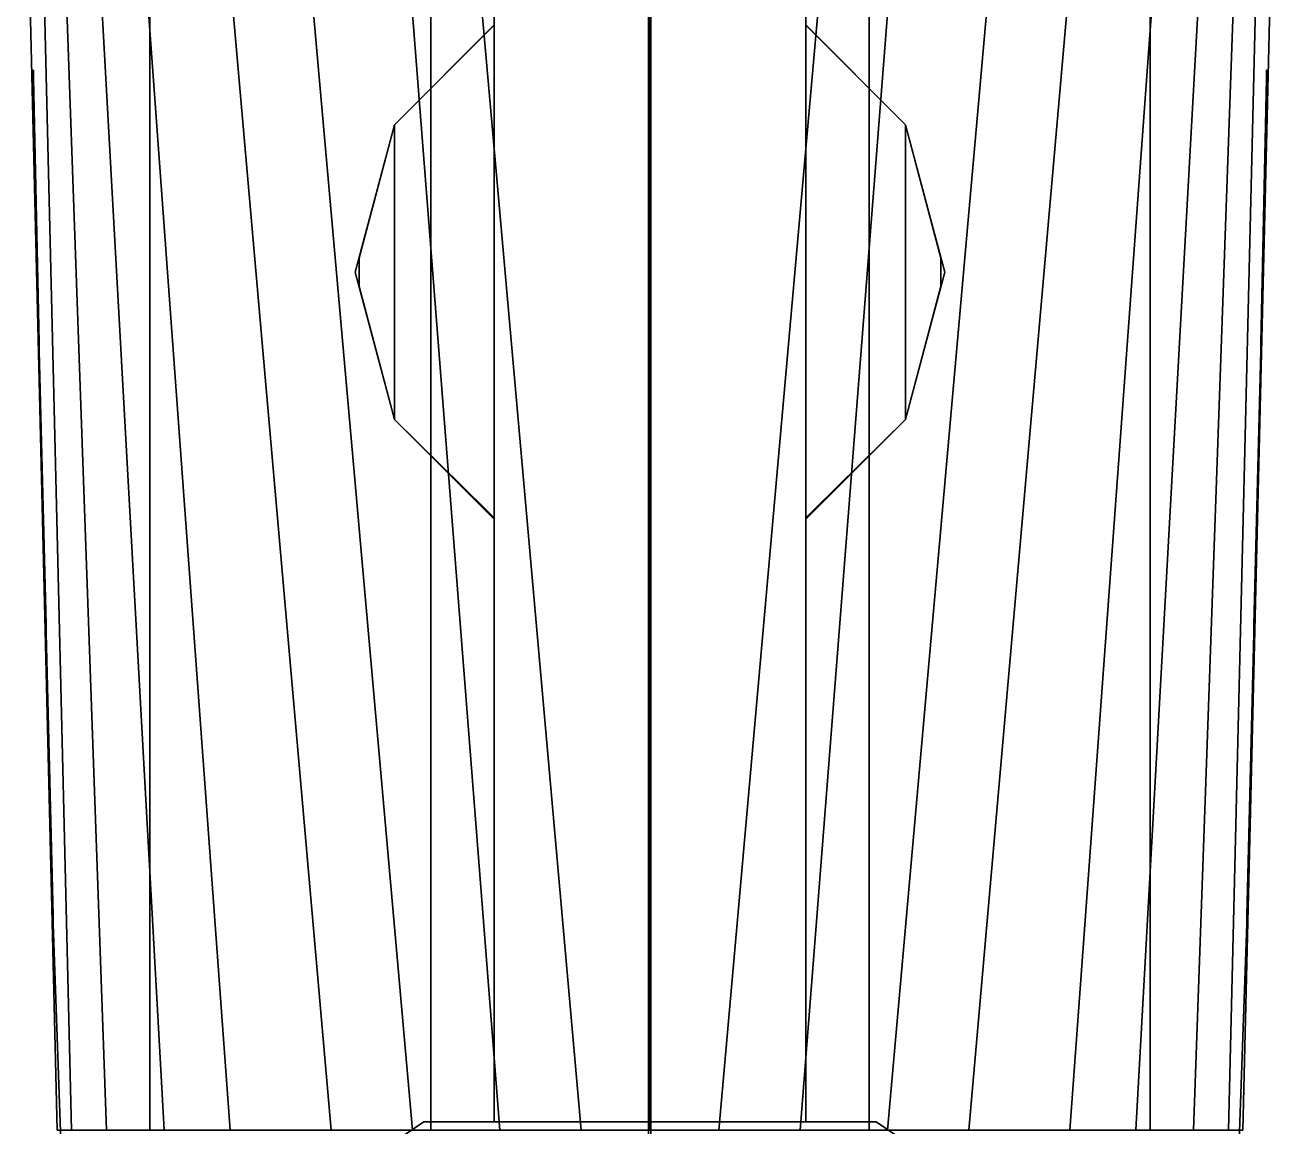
# Model space of a CAD drawing. Extents: x -4.6 to 4.6, y -46 to 43.8.
# Drawn here: x -4.45 to 4.45, y -19.36 to -11.52 of the extents above; entities that cross this region are included whole.
import ezdxf

# ---------------------------------------------------------------- set-up
doc = ezdxf.new("R2010")
doc.units = 0
doc.layers.get('0').update_dxf_attribs({"linetype": 'CONTINUOUS'})
doc.layers.add('RAILINGS', color=6, linetype='CONTINUOUS')
doc.layers.add('SUPERSTRUCTURE', color=3, linetype='CONTINUOUS')

msp = doc.modelspace()

# ---------------------------------------------------------------- linework, layer by layer
for points in [[(-0.01, -21.23, 12.44), (0.005, -21.23, 12.4487), (0.005, 7.86, 19.67), (-0.01, 7.86, 19.66)], [(0.005, -21.23, 12.4313), (-0.01, -21.23, 12.44), (-0.01, 7.86, 19.66), (0.005, 7.86, 19.65)], [(0.005, -21.23, 12.4487), (0.005, -21.23, 12.4313), (0.005, 7.86, 19.65), (0.005, 7.86, 19.67)], [(-4.45, -9.8, 2.87), (-4.35, -9.8, -0.05), (-4.12, -19.39, 0.93), (-4.22, -19.39, 2.89)], [(-3.56, -9.8, 2.98), (-4.45, -9.8, 2.87), (-4.22, -19.39, 2.89), (-3.56, -19.39, 2.98)], [(-4.35, -9.8, -0.05), (-4.21, -9.8, -0.6), (-3.87, -19.39, -0.08), (-4.12, -19.39, 0.93)], [(-4.21, -9.8, -0.6), (-3.99, -9.8, -1.15), (-3.46, -19.39, -0.98), (-3.87, -19.39, -0.08)], [(-3.99, -9.8, -1.15), (-3.69, -9.8, -1.7), (-2.99, -19.39, -1.7), (-3.46, -19.39, -0.98)], [(-3.69, -9.8, -1.7), (-3.11, -9.8, -2.46), (-2.27, -19.39, -2.46), (-2.99, -19.39, -1.7)], [(-1.56, -9.8, 3.08), (-3.56, -9.8, 2.98), (-3.56, -19.39, 2.98), (-1.56, -19.39, 3.08)], [(-3.11, -9.8, -2.46), (-2.54, -9.8, -2.96), (-1.69, -19.39, -2.9), (-2.27, -19.39, -2.46)], [(-2.54, -9.8, -2.96), (-1.82, -9.8, -3.35), (-1.07, -19.39, -3.23), (-1.69, -19.39, -2.9)], [(-1.82, -9.8, -3.35), (-1.34, -9.8, -3.45), (-0.49, -19.39, -3.44), (-1.07, -19.39, -3.23)], [(0, -9.8, 3.08), (-1.56, -9.8, 3.08), (-1.56, -19.39, 3.08), (0, -19.39, 3.08)], [(0, -19.39, -3.48), (-0.49, -19.39, -3.44), (-1.34, -9.8, -3.45), (0, -9.8, -3.48)], [(0, -9.8, -3.48), (1.34, -9.8, -3.45), (0.49, -19.39, -3.44), (0, -19.39, -3.48)], [(0, -19.39, 3.08), (1.56, -19.39, 3.08), (1.56, -9.8, 3.08), (0, -9.8, 3.08)], [(1.07, -19.39, -3.23), (0.49, -19.39, -3.44), (1.34, -9.8, -3.45), (1.82, -9.8, -3.35)], [(1.69, -19.39, -2.9), (1.07, -19.39, -3.23), (1.82, -9.8, -3.35), (2.54, -9.8, -2.96)], [(1.56, -19.39, 3.08), (3.56, -19.39, 2.98), (3.56, -9.8, 2.98), (1.56, -9.8, 3.08)], [(2.27, -19.39, -2.46), (1.69, -19.39, -2.9), (2.54, -9.8, -2.96), (3.11, -9.8, -2.46)], [(2.99, -19.39, -1.7), (2.27, -19.39, -2.46), (3.11, -9.8, -2.46), (3.69, -9.8, -1.7)], [(3.46, -19.39, -0.98), (2.99, -19.39, -1.7), (3.69, -9.8, -1.7), (3.99, -9.8, -1.15)], [(3.87, -19.39, -0.08), (3.46, -19.39, -0.98), (3.99, -9.8, -1.15), (4.21, -9.8, -0.6)], [(3.56, -19.39, 2.98), (4.22, -19.39, 2.89), (4.45, -9.8, 2.87), (3.56, -9.8, 2.98)], [(4.12, -19.39, 0.93), (3.87, -19.39, -0.08), (4.21, -9.8, -0.6), (4.35, -9.8, -0.05)], [(4.22, -19.39, 2.89), (4.12, -19.39, 0.93), (4.35, -9.8, -0.05), (4.45, -9.8, 2.87)], [(-1.8187, -12.23, 5.02), (-1.11, -11.5213, 5.02), (-1.11, -11.5213, 4.92), (-1.8187, -12.23, 4.92)], [(-1.8187, -14.33, 5.02), (-1.11, -15.0387, 5.02), (-1.11, -11.5213, 5.02), (-1.8187, -12.23, 5.02)], [(-1.8187, -12.23, 4.92), (-1.11, -11.5213, 4.92), (-1.11, -15.0387, 4.92), (-1.8187, -14.33, 4.92)], [(1.11, -11.5213, 5.02), (1.8187, -12.23, 5.02), (1.8187, -12.23, 4.92), (1.11, -11.5213, 4.92)], [(1.8187, -14.33, 4.92), (1.11, -15.0387, 4.92), (1.11, -11.5213, 4.92), (1.8187, -12.23, 4.92)], [(1.8187, -12.23, 5.02), (1.11, -11.5213, 5.02), (1.11, -15.0387, 5.02), (1.8187, -14.33, 5.02)], [(-2.1, -13.28, 5.02), (-1.8187, -12.23, 5.02), (-1.8187, -12.23, 4.92), (-2.1, -13.28, 4.92)], [(-2.1, -13.28, 5.02), (-1.8187, -14.33, 5.02), (-1.8187, -12.23, 5.02), (-2.1, -13.28, 5.02)], [(-2.1, -13.28, 4.92), (-1.8187, -12.23, 4.92), (-1.8187, -12.23, 4.92), (-1.8187, -14.33, 4.92)], [(1.8187, -12.23, 5.02), (2.1, -13.28, 5.02), (2.1, -13.28, 4.92), (1.8187, -12.23, 4.92)], [(2.1, -13.28, 4.92), (1.8187, -14.33, 4.92), (1.8187, -14.33, 4.92), (1.8187, -12.23, 4.92)], [(2.1, -13.28, 5.02), (1.8187, -12.23, 5.02), (1.8187, -14.33, 5.02), (2.1, -13.28, 5.02)], [(-1.8187, -14.33, 5.02), (-2.1, -13.28, 5.02), (-2.1, -13.28, 4.92), (-1.8187, -14.33, 4.92)], [(2.1, -13.28, 5.02), (1.8187, -14.33, 5.02), (1.8187, -14.33, 4.92), (2.1, -13.28, 4.92)], [(-1.11, -15.0387, 5.02), (-1.8187, -14.33, 5.02), (-1.8187, -14.33, 4.92), (-1.11, -15.0387, 4.92)], [(1.8187, -14.33, 5.02), (1.11, -15.0387, 5.02), (1.11, -15.0387, 4.92), (1.8187, -14.33, 4.92)]]:
    msp.add_3dface(points)
at = {"layer": 'RAILINGS'}
for points in [[(-1.82, -12.23, 5.85), (-1.82, -12.23, 5.91), (-1.11, -11.52, 5.91), (-1.11, -11.52, 5.85)], [(-1.11, -11.52, 5.85), (-1.11, -11.52, 5.91), (-1.82, -12.23, 5.91), (-1.82, -12.23, 5.85)], [(-1.82, -12.23, 5.53), (-1.82, -12.23, 5.59), (-1.11, -11.52, 5.59), (-1.11, -11.52, 5.53)], [(-1.11, -11.52, 5.53), (-1.11, -11.52, 5.59), (-1.82, -12.23, 5.59), (-1.82, -12.23, 5.53)], [(1.11, -11.52, 5.53), (1.11, -11.52, 5.59), (1.82, -12.23, 5.59), (1.82, -12.23, 5.53)], [(1.82, -12.23, 5.53), (1.82, -12.23, 5.59), (1.11, -11.52, 5.59), (1.11, -11.52, 5.53)], [(1.82, -12.23, 5.85), (1.82, -12.23, 5.91), (1.11, -11.52, 5.91), (1.11, -11.52, 5.85)], [(1.11, -11.52, 5.85), (1.11, -11.52, 5.91), (1.82, -12.23, 5.91), (1.82, -12.23, 5.85)], [(-4.39, -11.9, 4.14), (-4.39, -11.84, 4.14), (-4.39, -11.84, 2.87), (-4.39, -11.9, 2.87)], [(-4.39, -11.9, 2.87), (-4.39, -11.84, 2.87), (-4.39, -11.84, 4.14), (-4.39, -11.9, 4.14)], [(-4.39, -11.9, 4.08), (-4.39, -11.9, 4.14), (-4.35, -13.78, 4.14), (-4.35, -13.78, 4.08)], [(-4.35, -13.78, 4.08), (-4.35, -13.78, 4.14), (-4.39, -11.9, 4.14), (-4.39, -11.9, 4.08)], [(-4.35, -13.78, 3.67), (-4.35, -13.78, 3.73), (-4.39, -11.9, 3.73), (-4.39, -11.9, 3.67)], [(-4.39, -11.9, 3.67), (-4.39, -11.9, 3.73), (-4.35, -13.78, 3.73), (-4.35, -13.78, 3.67)], [(-4.39, -11.9, 3.26), (-4.39, -11.9, 3.32), (-4.35, -13.78, 3.32), (-4.35, -13.78, 3.26)], [(-4.35, -13.78, 3.26), (-4.35, -13.78, 3.32), (-4.39, -11.9, 3.32), (-4.39, -11.9, 3.26)], [(4.35, -13.78, 3.26), (4.35, -13.78, 3.32), (4.39, -11.9, 3.32), (4.39, -11.9, 3.26)], [(4.39, -11.9, 3.26), (4.39, -11.9, 3.32), (4.35, -13.78, 3.32), (4.35, -13.78, 3.26)], [(4.39, -11.9, 3.67), (4.39, -11.9, 3.73), (4.35, -13.78, 3.73), (4.35, -13.78, 3.67)], [(4.35, -13.78, 3.67), (4.35, -13.78, 3.73), (4.39, -11.9, 3.73), (4.39, -11.9, 3.67)], [(4.35, -13.78, 4.08), (4.35, -13.78, 4.14), (4.39, -11.9, 4.14), (4.39, -11.9, 4.08)], [(4.39, -11.9, 4.08), (4.39, -11.9, 4.14), (4.35, -13.78, 4.14), (4.35, -13.78, 4.08)], [(4.39, -11.9, 4.14), (4.39, -11.84, 4.14), (4.39, -11.84, 2.87), (4.39, -11.9, 2.87)], [(4.39, -11.9, 2.87), (4.39, -11.84, 2.87), (4.39, -11.84, 4.14), (4.39, -11.9, 4.14)], [(-1.82, -12.23, 5.85), (-1.82, -12.23, 5.91), (-2.07, -13.18, 5.91), (-2.07, -13.18, 5.85)], [(-2.07, -13.18, 5.85), (-2.07, -13.18, 5.91), (-1.82, -12.23, 5.91), (-1.82, -12.23, 5.85)], [(-2.07, -13.18, 5.53), (-2.07, -13.18, 5.59), (-1.82, -12.23, 5.59), (-1.82, -12.23, 5.53)], [(-1.82, -12.23, 5.53), (-1.82, -12.23, 5.59), (-2.07, -13.18, 5.59), (-2.07, -13.18, 5.53)], [(1.82, -12.23, 5.53), (1.82, -12.23, 5.59), (2.07, -13.18, 5.59), (2.07, -13.18, 5.53)], [(2.07, -13.18, 5.53), (2.07, -13.18, 5.59), (1.82, -12.23, 5.59), (1.82, -12.23, 5.53)], [(2.07, -13.18, 5.85), (2.07, -13.18, 5.91), (1.82, -12.23, 5.91), (1.82, -12.23, 5.85)], [(1.82, -12.23, 5.85), (1.82, -12.23, 5.91), (2.07, -13.18, 5.91), (2.07, -13.18, 5.85)], [(-2.07, -13.24, 5.91), (-2.07, -13.18, 5.91), (-2.07, -13.18, 5.02), (-2.07, -13.24, 5.02)], [(-2.07, -13.24, 5.02), (-2.07, -13.18, 5.02), (-2.07, -13.18, 5.91), (-2.07, -13.24, 5.91)], [(-2.07, -13.38, 5.85), (-2.07, -13.38, 5.91), (-2.07, -13.24, 5.91), (-2.07, -13.24, 5.85)], [(-2.07, -13.24, 5.85), (-2.07, -13.24, 5.91), (-2.07, -13.38, 5.91), (-2.07, -13.38, 5.85)], [(-2.07, -13.38, 5.53), (-2.07, -13.38, 5.59), (-2.07, -13.24, 5.59), (-2.07, -13.24, 5.53)], [(-2.07, -13.24, 5.53), (-2.07, -13.24, 5.59), (-2.07, -13.38, 5.59), (-2.07, -13.38, 5.53)], [(2.07, -13.24, 5.91), (2.07, -13.18, 5.91), (2.07, -13.18, 5.02), (2.07, -13.24, 5.02)], [(2.07, -13.24, 5.02), (2.07, -13.18, 5.02), (2.07, -13.18, 5.91), (2.07, -13.24, 5.91)], [(2.07, -13.24, 5.53), (2.07, -13.24, 5.59), (2.07, -13.38, 5.59), (2.07, -13.38, 5.53)], [(2.07, -13.38, 5.53), (2.07, -13.38, 5.59), (2.07, -13.24, 5.59), (2.07, -13.24, 5.53)], [(2.07, -13.38, 5.85), (2.07, -13.38, 5.91), (2.07, -13.24, 5.91), (2.07, -13.24, 5.85)], [(2.07, -13.24, 5.85), (2.07, -13.24, 5.91), (2.07, -13.38, 5.91), (2.07, -13.38, 5.85)], [(-2.07, -13.38, 5.85), (-2.07, -13.38, 5.91), (-1.82, -14.33, 5.91), (-1.82, -14.33, 5.85)], [(-1.82, -14.33, 5.85), (-1.82, -14.33, 5.91), (-2.07, -13.38, 5.91), (-2.07, -13.38, 5.85)], [(-2.07, -13.38, 5.53), (-2.07, -13.38, 5.59), (-1.82, -14.33, 5.59), (-1.82, -14.33, 5.53)], [(-1.82, -14.33, 5.53), (-1.82, -14.33, 5.59), (-2.07, -13.38, 5.59), (-2.07, -13.38, 5.53)], [(1.82, -14.33, 5.53), (1.82, -14.33, 5.59), (2.07, -13.38, 5.59), (2.07, -13.38, 5.53)], [(2.07, -13.38, 5.53), (2.07, -13.38, 5.59), (1.82, -14.33, 5.59), (1.82, -14.33, 5.53)], [(2.07, -13.38, 5.85), (2.07, -13.38, 5.91), (1.82, -14.33, 5.91), (1.82, -14.33, 5.85)], [(1.82, -14.33, 5.85), (1.82, -14.33, 5.91), (2.07, -13.38, 5.91), (2.07, -13.38, 5.85)], [(-4.35, -13.84, 2.88), (-4.35, -13.78, 2.88), (-4.35, -13.78, 4.14), (-4.35, -13.84, 4.14)], [(-4.35, -13.84, 4.14), (-4.35, -13.78, 4.14), (-4.35, -13.78, 2.88), (-4.35, -13.84, 2.88)], [(4.35, -13.84, 4.14), (4.35, -13.78, 4.14), (4.35, -13.78, 2.88), (4.35, -13.84, 2.88)], [(4.35, -13.84, 2.88), (4.35, -13.78, 2.88), (4.35, -13.78, 4.14), (4.35, -13.84, 4.14)], [(-4.35, -13.84, 4.08), (-4.35, -13.84, 4.14), (-4.3, -15.79, 4.14), (-4.3, -15.79, 4.08)], [(-4.3, -15.79, 4.08), (-4.3, -15.79, 4.14), (-4.35, -13.84, 4.14), (-4.35, -13.84, 4.08)], [(-4.3, -15.79, 3.67), (-4.3, -15.79, 3.73), (-4.35, -13.84, 3.73), (-4.35, -13.84, 3.67)], [(-4.35, -13.84, 3.67), (-4.35, -13.84, 3.73), (-4.3, -15.79, 3.73), (-4.3, -15.79, 3.67)], [(-4.35, -13.84, 3.26), (-4.35, -13.84, 3.32), (-4.3, -15.79, 3.32), (-4.3, -15.79, 3.26)], [(-4.3, -15.79, 3.26), (-4.3, -15.79, 3.32), (-4.35, -13.84, 3.32), (-4.35, -13.84, 3.26)], [(4.3, -15.79, 3.26), (4.3, -15.79, 3.32), (4.35, -13.84, 3.32), (4.35, -13.84, 3.26)], [(4.35, -13.84, 3.26), (4.35, -13.84, 3.32), (4.3, -15.79, 3.32), (4.3, -15.79, 3.26)], [(4.35, -13.84, 3.67), (4.35, -13.84, 3.73), (4.3, -15.79, 3.73), (4.3, -15.79, 3.67)], [(4.3, -15.79, 3.67), (4.3, -15.79, 3.73), (4.35, -13.84, 3.73), (4.35, -13.84, 3.67)], [(4.3, -15.79, 4.08), (4.3, -15.79, 4.14), (4.35, -13.84, 4.14), (4.35, -13.84, 4.08)], [(4.35, -13.84, 4.08), (4.35, -13.84, 4.14), (4.3, -15.79, 4.14), (4.3, -15.79, 4.08)], [(-1.82, -14.33, 5.85), (-1.82, -14.33, 5.91), (-1.17, -14.97, 5.91), (-1.17, -14.97, 5.85)], [(-1.17, -14.97, 5.85), (-1.17, -14.97, 5.91), (-1.82, -14.33, 5.91), (-1.82, -14.33, 5.85)], [(-1.82, -14.33, 5.53), (-1.82, -14.33, 5.59), (-1.17, -14.97, 5.59), (-1.17, -14.97, 5.53)], [(-1.17, -14.97, 5.53), (-1.17, -14.97, 5.59), (-1.82, -14.33, 5.59), (-1.82, -14.33, 5.53)], [(1.17, -14.97, 5.53), (1.17, -14.97, 5.59), (1.82, -14.33, 5.59), (1.82, -14.33, 5.53)], [(1.82, -14.33, 5.53), (1.82, -14.33, 5.59), (1.17, -14.97, 5.59), (1.17, -14.97, 5.53)], [(1.82, -14.33, 5.85), (1.82, -14.33, 5.91), (1.17, -14.97, 5.91), (1.17, -14.97, 5.85)], [(1.17, -14.97, 5.85), (1.17, -14.97, 5.91), (1.82, -14.33, 5.91), (1.82, -14.33, 5.85)], [(-1.11, -15.03, 5.02), (-1.17, -14.97, 5.02), (-1.17, -14.97, 5.91), (-1.11, -15.03, 5.91)], [(-1.11, -15.03, 5.91), (-1.17, -14.97, 5.91), (-1.17, -14.97, 5.02), (-1.11, -15.03, 5.02)], [(-1.11, -19.33, 5.85), (-1.11, -19.33, 5.91), (-1.11, -15.03, 5.91), (-1.11, -15.03, 5.85)], [(-1.11, -15.03, 5.85), (-1.11, -15.03, 5.91), (-1.11, -19.33, 5.91), (-1.11, -19.33, 5.85)], [(-1.11, -15.03, 5.53), (-1.11, -15.03, 5.59), (-1.11, -19.33, 5.59), (-1.11, -19.33, 5.53)], [(-1.11, -19.33, 5.53), (-1.11, -19.33, 5.59), (-1.11, -15.03, 5.59), (-1.11, -15.03, 5.53)], [(1.11, -15.03, 5.91), (1.17, -14.97, 5.91), (1.17, -14.97, 5.02), (1.11, -15.03, 5.02)], [(1.11, -15.03, 5.02), (1.17, -14.97, 5.02), (1.17, -14.97, 5.91), (1.11, -15.03, 5.91)], [(1.11, -19.33, 5.53), (1.11, -19.33, 5.59), (1.11, -15.03, 5.59), (1.11, -15.03, 5.53)], [(1.11, -15.03, 5.53), (1.11, -15.03, 5.59), (1.11, -19.33, 5.59), (1.11, -19.33, 5.53)], [(1.11, -15.03, 5.85), (1.11, -15.03, 5.91), (1.11, -19.33, 5.91), (1.11, -19.33, 5.85)], [(1.11, -19.33, 5.85), (1.11, -19.33, 5.91), (1.11, -15.03, 5.91), (1.11, -15.03, 5.85)], [(-4.3, -15.85, 2.88), (-4.3, -15.79, 2.88), (-4.3, -15.79, 4.14), (-4.3, -15.85, 4.14)], [(-4.3, -15.85, 4.14), (-4.3, -15.79, 4.14), (-4.3, -15.79, 2.88), (-4.3, -15.85, 2.88)], [(4.3, -15.85, 2.88), (4.3, -15.79, 2.88), (4.3, -15.79, 4.14), (4.3, -15.85, 4.14)], [(4.3, -15.85, 4.14), (4.3, -15.79, 4.14), (4.3, -15.79, 2.88), (4.3, -15.85, 2.88)], [(-4.25, -17.86, 4.08), (-4.25, -17.86, 4.14), (-4.3, -15.85, 4.14), (-4.3, -15.85, 4.08)], [(-4.3, -15.85, 4.08), (-4.3, -15.85, 4.14), (-4.25, -17.86, 4.14), (-4.25, -17.86, 4.08)], [(-4.3, -15.85, 3.67), (-4.3, -15.85, 3.73), (-4.25, -17.86, 3.73), (-4.25, -17.86, 3.67)], [(-4.25, -17.86, 3.67), (-4.25, -17.86, 3.73), (-4.3, -15.85, 3.73), (-4.3, -15.85, 3.67)], [(-4.25, -17.86, 3.26), (-4.25, -17.86, 3.32), (-4.3, -15.85, 3.32), (-4.3, -15.85, 3.26)], [(-4.3, -15.85, 3.26), (-4.3, -15.85, 3.32), (-4.25, -17.86, 3.32), (-4.25, -17.86, 3.26)], [(4.3, -15.85, 3.26), (4.3, -15.85, 3.32), (4.25, -17.86, 3.32), (4.25, -17.86, 3.26)], [(4.25, -17.86, 3.26), (4.25, -17.86, 3.32), (4.3, -15.85, 3.32), (4.3, -15.85, 3.26)], [(4.25, -17.86, 3.67), (4.25, -17.86, 3.73), (4.3, -15.85, 3.73), (4.3, -15.85, 3.67)], [(4.3, -15.85, 3.67), (4.3, -15.85, 3.73), (4.25, -17.86, 3.73), (4.25, -17.86, 3.67)], [(4.3, -15.85, 4.08), (4.3, -15.85, 4.14), (4.25, -17.86, 4.14), (4.25, -17.86, 4.08)], [(4.25, -17.86, 4.08), (4.25, -17.86, 4.14), (4.3, -15.85, 4.14), (4.3, -15.85, 4.08)], [(-1.11, -16.66, 5.91), (-1.11, -16.6, 5.91), (-1.11, -16.6, 5.02), (-1.11, -16.66, 5.02)], [(-1.11, -16.66, 5.02), (-1.11, -16.6, 5.02), (-1.11, -16.6, 5.91), (-1.11, -16.66, 5.91)], [(1.11, -16.66, 5.02), (1.11, -16.6, 5.02), (1.11, -16.6, 5.91), (1.11, -16.66, 5.91)], [(1.11, -16.66, 5.91), (1.11, -16.6, 5.91), (1.11, -16.6, 5.02), (1.11, -16.66, 5.02)], [(-4.25, -17.92, 4.14), (-4.25, -17.86, 4.14), (-4.25, -17.86, 2.88), (-4.25, -17.92, 2.88)], [(-4.25, -17.92, 2.88), (-4.25, -17.86, 2.88), (-4.25, -17.86, 4.14), (-4.25, -17.92, 4.14)], [(4.25, -17.92, 4.14), (4.25, -17.86, 4.14), (4.25, -17.86, 2.88), (4.25, -17.92, 2.88)], [(4.25, -17.92, 2.88), (4.25, -17.86, 2.88), (4.25, -17.86, 4.14), (4.25, -17.92, 4.14)], [(-4.25, -17.92, 4.08), (-4.25, -17.92, 4.14), (-4.17, -20.14, 4.14), (-4.17, -20.14, 4.08)], [(-4.17, -20.14, 4.08), (-4.17, -20.14, 4.14), (-4.25, -17.92, 4.14), (-4.25, -17.92, 4.08)], [(-4.17, -20.14, 3.67), (-4.17, -20.14, 3.73), (-4.25, -17.92, 3.73), (-4.25, -17.92, 3.67)], [(-4.25, -17.92, 3.67), (-4.25, -17.92, 3.73), (-4.17, -20.14, 3.73), (-4.17, -20.14, 3.67)], [(-4.25, -17.92, 3.26), (-4.25, -17.92, 3.32), (-4.17, -20.14, 3.32), (-4.17, -20.14, 3.26)], [(-4.17, -20.14, 3.26), (-4.17, -20.14, 3.32), (-4.25, -17.92, 3.32), (-4.25, -17.92, 3.26)], [(4.17, -20.14, 3.26), (4.17, -20.14, 3.32), (4.25, -17.92, 3.32), (4.25, -17.92, 3.26)], [(4.25, -17.92, 3.26), (4.25, -17.92, 3.32), (4.17, -20.14, 3.32), (4.17, -20.14, 3.26)], [(4.25, -17.92, 3.67), (4.25, -17.92, 3.73), (4.17, -20.14, 3.73), (4.17, -20.14, 3.67)], [(4.17, -20.14, 3.67), (4.17, -20.14, 3.73), (4.25, -17.92, 3.73), (4.25, -17.92, 3.67)], [(4.17, -20.14, 4.08), (4.17, -20.14, 4.14), (4.25, -17.92, 4.14), (4.25, -17.92, 4.08)], [(4.25, -17.92, 4.08), (4.25, -17.92, 4.14), (4.17, -20.14, 4.14), (4.17, -20.14, 4.08)], [(-1.11, -18.06, 5.02), (-1.11, -18, 5.02), (-1.11, -18, 5.91), (-1.11, -18.06, 5.91)], [(-1.11, -18.06, 5.91), (-1.11, -18, 5.91), (-1.11, -18, 5.02), (-1.11, -18.06, 5.02)], [(1.11, -18.06, 5.02), (1.11, -18, 5.02), (1.11, -18, 5.91), (1.11, -18.06, 5.91)], [(1.11, -18.06, 5.91), (1.11, -18, 5.91), (1.11, -18, 5.02), (1.11, -18.06, 5.02)], [(-1.86, -19.5, 5.85), (-1.86, -19.5, 5.91), (-1.61, -19.33, 5.91), (-1.61, -19.33, 5.85)], [(-1.61, -19.33, 5.85), (-1.61, -19.33, 5.91), (-1.86, -19.5, 5.91), (-1.86, -19.5, 5.85)], [(-1.86, -19.5, 5.53), (-1.86, -19.5, 5.59), (-1.61, -19.33, 5.59), (-1.61, -19.33, 5.53)], [(-1.61, -19.33, 5.53), (-1.61, -19.33, 5.59), (-1.86, -19.5, 5.59), (-1.86, -19.5, 5.53)], [(-1.11, -19.33, 5.85), (-1.11, -19.33, 5.91), (-1.61, -19.33, 5.91), (-1.61, -19.33, 5.85)], [(-1.61, -19.33, 5.85), (-1.61, -19.33, 5.91), (-1.11, -19.33, 5.91), (-1.11, -19.33, 5.85)], [(-1.11, -19.33, 5.53), (-1.11, -19.33, 5.59), (-1.61, -19.33, 5.59), (-1.61, -19.33, 5.53)], [(-1.61, -19.33, 5.53), (-1.61, -19.33, 5.59), (-1.11, -19.33, 5.59), (-1.11, -19.33, 5.53)], [(1.61, -19.33, 5.53), (1.61, -19.33, 5.59), (1.11, -19.33, 5.59), (1.11, -19.33, 5.53)], [(1.11, -19.33, 5.53), (1.11, -19.33, 5.59), (1.61, -19.33, 5.59), (1.61, -19.33, 5.53)], [(1.11, -19.33, 5.85), (1.11, -19.33, 5.91), (1.61, -19.33, 5.91), (1.61, -19.33, 5.85)], [(1.61, -19.33, 5.85), (1.61, -19.33, 5.91), (1.11, -19.33, 5.91), (1.11, -19.33, 5.85)], [(1.61, -19.33, 5.53), (1.61, -19.33, 5.59), (1.86, -19.5, 5.59), (1.86, -19.5, 5.53)], [(1.86, -19.5, 5.53), (1.86, -19.5, 5.59), (1.61, -19.33, 5.59), (1.61, -19.33, 5.53)], [(1.86, -19.5, 5.85), (1.86, -19.5, 5.91), (1.61, -19.33, 5.91), (1.61, -19.33, 5.85)], [(1.61, -19.33, 5.85), (1.61, -19.33, 5.91), (1.86, -19.5, 5.91), (1.86, -19.5, 5.85)]]:
    msp.add_3dface(points, dxfattribs=at)
at = {"layer": 'SUPERSTRUCTURE'}
for points in [[(1.11, -19.33, 5.02), (1.11, -5.19, 5.02), (-1.11, -5.47, 5.02), (-1.11, -19.33, 5.02)], [(-1.11, -9.2, 5.02), (-1.11, -9.2, 3.07), (-1.11, -19.33, 3.07), (-1.11, -19.33, 5.02)], [(1.11, -19.33, 3.07), (1.11, -9.2, 3.07), (1.11, -9.2, 5.02), (1.11, -19.33, 5.02)], [(-1.61, -19.33, 5.02), (-1.61, -19.33, 2.93), (-2.01, -19.6, 2.93), (-2.01, -19.6, 5.02)], [(2.01, -19.6, 5.02), (1.61, -19.33, 5.02), (-1.61, -19.33, 5.02), (-2.01, -19.6, 5.02)], [(-1.11, -19.33, 5.02), (-1.11, -19.33, 3.07), (-1.61, -19.33, 2.93), (-1.61, -19.33, 5.02)], [(1.61, -19.33, 2.93), (1.11, -19.33, 3.07), (1.11, -19.33, 5.02), (1.61, -19.33, 5.02)], [(2.01, -19.6, 2.93), (1.61, -19.33, 2.93), (1.61, -19.33, 5.02), (2.01, -19.6, 5.02)]]:
    msp.add_3dface(points, dxfattribs=at)

doc.saveas('drawing.dxf')
